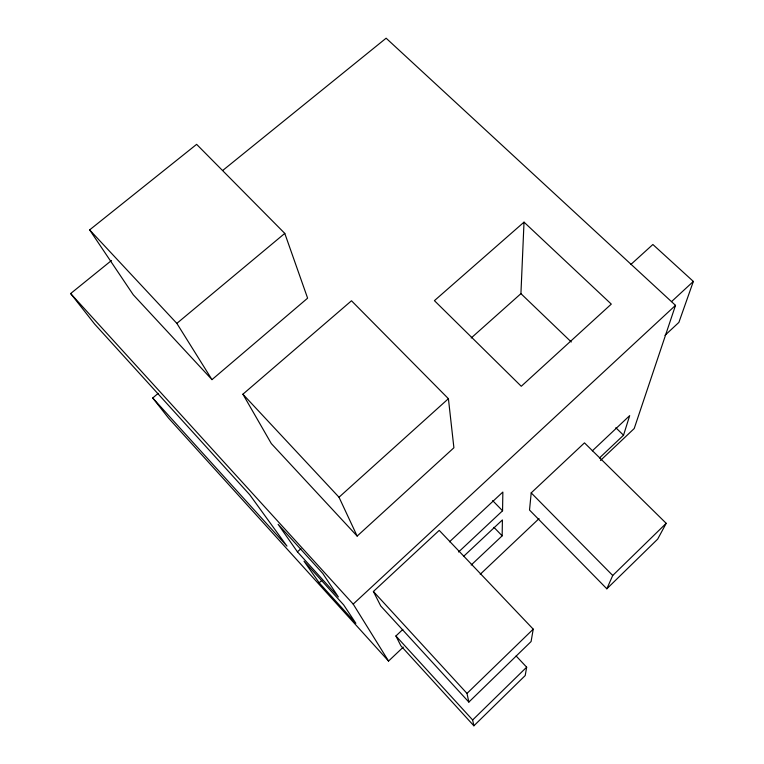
<?xml version="1.0" encoding="UTF-8"?>
<svg xmlns="http://www.w3.org/2000/svg" width="764" height="764" viewBox="0 0 764 764"><rect width="100%" height="100%" fill="white"/><g stroke="black" fill="none" stroke-linecap="round" stroke-linejoin="round"><path stroke-width="1.15" d="M471.178 565.026L502.158 535.831L502.406 519.931L463.528 556.44M458.572 552L502.559 510.782L502.855 492.045L449.499 541.81M471.187 337.994L520.924 293.643L524.018 222.143L611.295 304.101L521.268 386.278L434.42 300.653L524.018 222.143M531.2 492.885L529.519 510.046L606.845 588.796L657.689 539.107L666.198 523.321L584.47 442.872L531.2 492.885L612.728 575.483L606.845 588.796M516.12 655.98L526.663 667.182L525.212 675.548L473.881 725.8L400.871 645.781L395.914 635.973L402.848 629.431M533.234 629.154L531.085 641.55L468.848 702.087L380.73 605.967L373.395 591.479L439.224 530.378L533.234 629.154L467.005 693.416L468.848 702.087M599.473 457.961L623.529 435.213L629.679 415.635L592.339 450.836M222.821 170.382L386.126 38.2L675.519 305.361L634.206 428.537L600.475 460.472M630.844 264.497L652.876 244.499L693.349 281.429L678.89 322.398L664.976 335.358M612.728 575.483L666.198 523.321M473.881 725.8L472.649 719.974L526.663 667.182M158.177 393.364L152.724 397.977L168.538 418.089L388.542 661.07L403.249 647.146M480.231 574.28L539.059 518.603M671.546 301.608L693.349 281.429M388.542 661.07L353.197 604.095L675.519 305.361M319.19 582.808L304.005 561.187L343.676 604.916L355.871 623.3L319.19 582.808L321.806 580.42M357.151 536.089L453.902 447.771L448.411 398.693L351.488 300.777L242.904 394.205L271.315 443.578L357.151 536.089L339.015 497.23L242.904 394.205M297.444 551.847L278.125 524.333L322.819 573.497L338.385 596.961L297.444 551.847L300.93 548.686M339.015 497.23L448.411 398.693M211.981 379.632L307.615 298.17L284.781 233.402L196.625 144.348L89.636 229.888L133.251 294.77L211.981 379.632L176.847 323.382L89.636 229.888M176.847 323.382L284.781 233.402M152.724 397.977L286.968 546.126L249.742 494.757L94.621 324.051L70.651 293.548L111.477 260.505M520.924 293.643L571.291 341.995M615.832 427.735L623.529 435.213M492.656 500.621L502.559 510.782M493.936 527.332L502.158 535.831M373.395 591.479L467.005 693.416M395.914 635.973L472.649 719.974M70.651 293.548L353.197 604.095"/></g></svg>
